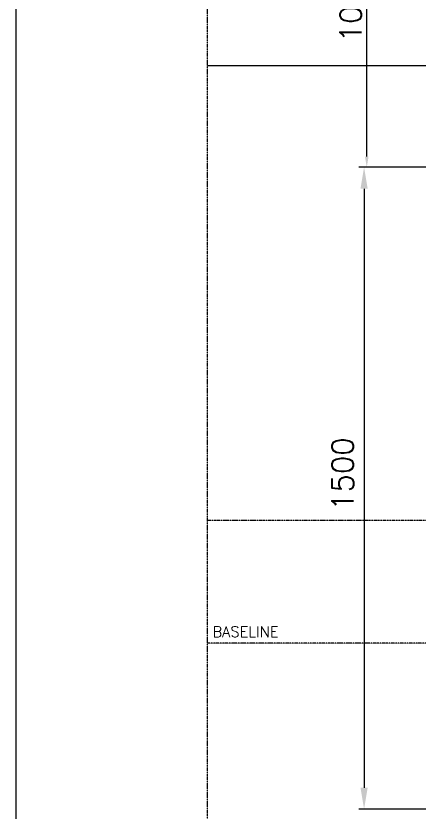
# Model space of a CAD drawing. Extents: x -79364 to 3230, y 28528 to 72157.
# Drawn here: x -78365 to -74600, y 32291 to 39733 of the extents above; entities that cross this region are included whole.
import ezdxf

# ---------------------------------------------------------------- set-up
doc = ezdxf.new("R2010")
doc.units = 0
doc.header["$LTSCALE"] = 500
doc.linetypes.add('PHANTOM', pattern=[2.1, 1.25, -0.2, 0.125, -0.2, 0.125, -0.2])
doc.layers.get('DEFPOINTS').update_dxf_attribs({"linetype": 'CONTINUOUS'})
for name, color, linetype in [('S0CO1', 1, 'CONTINUOUS'), ('S0DIM', 2, 'CONTINUOUS'), ('S0PH1', 1, 'PHANTOM'), ('XREF', 252, 'CONTINUOUS')]:
    doc.layers.add(name, color=color, linetype=linetype)
doc.styles.add('ROMANS', font='romans.shx', dxfattribs={"height": 200})
doc.dimstyles.new('ORGINAL', dxfattribs={"dimscale": 50, "dimtxt": 2, "dimasz": 2, "dimexe": 0.5, "dimexo": 1, "dimgap": 1, "dimtad": 1, "dimdec": 0, "dimdsep": 46, "dimtxsty": 'ROMANS', "dimcen": 0, "dimclrd": 1, "dimclre": 1, "dimclrt": 2, "dimadec": 0, "dimazin": 0, "dimtfac": 1, "dimtdec": 0, "dimtmove": 0, "dimatfit": 3, "dimfxl": 1, "dimtvp": 100, "dimtolj": 1, "dimarcsym": 0})
doc.dimstyles.new('ORGINAL$0', dxfattribs={"dimscale": 50, "dimtxt": 2, "dimasz": 2, "dimexe": 0.5, "dimexo": 1, "dimgap": 1, "dimtad": 1, "dimdec": 0, "dimdsep": 46, "dimtxsty": 'ROMANS', "dimcen": 0, "dimclrd": 1, "dimclre": 1, "dimclrt": 2, "dimadec": 0, "dimazin": 0, "dimtfac": 1, "dimtdec": 0, "dimtmove": 0, "dimatfit": 3, "dimfxl": 1, "dimtvp": 100, "dimtolj": 1, "dimarcsym": 0})

# ---------------------------------------------------------------- blocks, each defined once
blk = doc.blocks.new('*D51')
at = {"layer": 'DEFPOINTS', "color": 0, "transparency": 16777216}
for p in [(-72889.5, 38318.3), (-75113.2, 32318.3), (-72500.8, 32318.3)]:
    blk.add_point(p, dxfattribs=at)
at = {"layer": 'S0DIM', "color": 1, "lineweight": -2, "transparency": 16777216}
for p, q in [((-72989.5, 38318.3), (-75163.2, 38318.3)), ((-75113.2, 38118.3), (-75113.2, 32518.3)), ((-72600.8, 32318.3), (-75163.2, 32318.3))]:
    blk.add_line(p, q, dxfattribs=at)
at = {"layer": 'S0DIM', "color": 1, "transparency": 16777216}
for points in [[(-75146.5, 38118.3), (-75079.9, 38118.3), (-75113.2, 38318.3)], [(-75146.5, 32518.3), (-75079.9, 32518.3), (-75113.2, 32318.3)]]:
    blk.add_solid(points, dxfattribs=at)
at = {"layer": 'S0DIM', "color": 2, "transparency": 16777216, "insert": (-75313.2, 35450.5), "char_height": 200, "attachment_point": 5, "rotation": 90, "style": 'ROMANS'}
blk.add_mtext('\\A1;1500', dxfattribs=at)
blk = doc.blocks.new('*D52')
at = {"layer": 'DEFPOINTS', "color": 0, "transparency": 16777216}
for p in [(-75088.2, 40312.1), (-72889.2, 40312.1), (-72889.5, 38318.3)]:
    blk.add_point(p, dxfattribs=at)
at = {"layer": 'S0DIM', "color": 1, "lineweight": -2, "transparency": 16777216}
for p, q in [((-72939.2, 40312.1), (-75113.2, 40312.1)), ((-75088.2, 38418.3), (-75088.2, 40212.1)), ((-72939.5, 38318.3), (-75113.2, 38318.3))]:
    blk.add_line(p, q, dxfattribs=at)
at = {"layer": 'S0DIM', "color": 1, "transparency": 16777216}
for points in [[(-75104.9, 40212.1), (-75071.5, 40212.1), (-75088.2, 40312.1)], [(-75104.9, 38418.3), (-75071.5, 38418.3), (-75088.2, 38318.3)]]:
    blk.add_solid(points, dxfattribs=at)
at = {"layer": 'S0DIM', "color": 2, "transparency": 16777216, "insert": (-75238.2, 39829.8), "char_height": 200, "attachment_point": 5, "rotation": 90, "style": 'ROMANS'}
blk.add_mtext('\\A1;1000', dxfattribs=at)

msp = doc.modelspace()

# ---------------------------------------------------------------- linework, layer by layer
at = {"layer": 'S0CO1', "color": 6}
msp.add_line((-78365.318, 71112.568), (-78365.318, 29194.713), dxfattribs=at)
at = {"layer": 'S0PH1', "color": 0, "ltscale": 0.02}
msp.add_line((-68674.839, 33868.648), (-76577.21, 33868.648), dxfattribs=at)
for points in [[(-68674.839, 31394.141), (-76577.21, 31394.141), (-76577.21, 42696.161)], [(-76577.21, 35020.907), (-69272.852, 35020.907)]]:
    msp.add_lwpolyline(points, dxfattribs=at)
at = {"layer": 'XREF', "color": 0}
msp.add_line((-76577.21, 39268.648), (-74500.832, 39268.648), dxfattribs=at)

# ---------------------------------------------------------------- texts
at = {"layer": 'S0CO1', "color": 0, "style": 'ROMANS'}
msp.add_text('BASELINE', height=100, dxfattribs=at).set_placement((-76529.037, 33926.941))

# ---------------------------------------------------------------- dimensions: what is measured, and where the dimension line sits
at = {"layer": 'S0DIM', "color": 0}
dim = msp.add_linear_dim(base=(-75088.205, 40312.063), p1=(-72889.456, 38318.319), p2=(-72889.239, 40312.063), angle=90, text='1000', dimstyle='ORGINAL', dxfattribs=at)
dim.commit()
dim.dimension.update_dxf_attribs({"geometry": '*D52', "text_midpoint": (-75088.205, 39829.755), "dimtype": 160})
dim = msp.add_linear_dim(base=(-75113.205, 32318.319), p1=(-72889.456, 38318.319), p2=(-72500.832, 32318.319), angle=90, dimstyle='ORGINAL$0', override={"dimscale": 100, "dimlfac": 0.25}, dxfattribs=at)
dim.commit()
dim.dimension.update_dxf_attribs({"geometry": '*D51', "text_midpoint": (-75113.205, 35450.475), "dimtype": 160})

doc.saveas('drawing.dxf')
